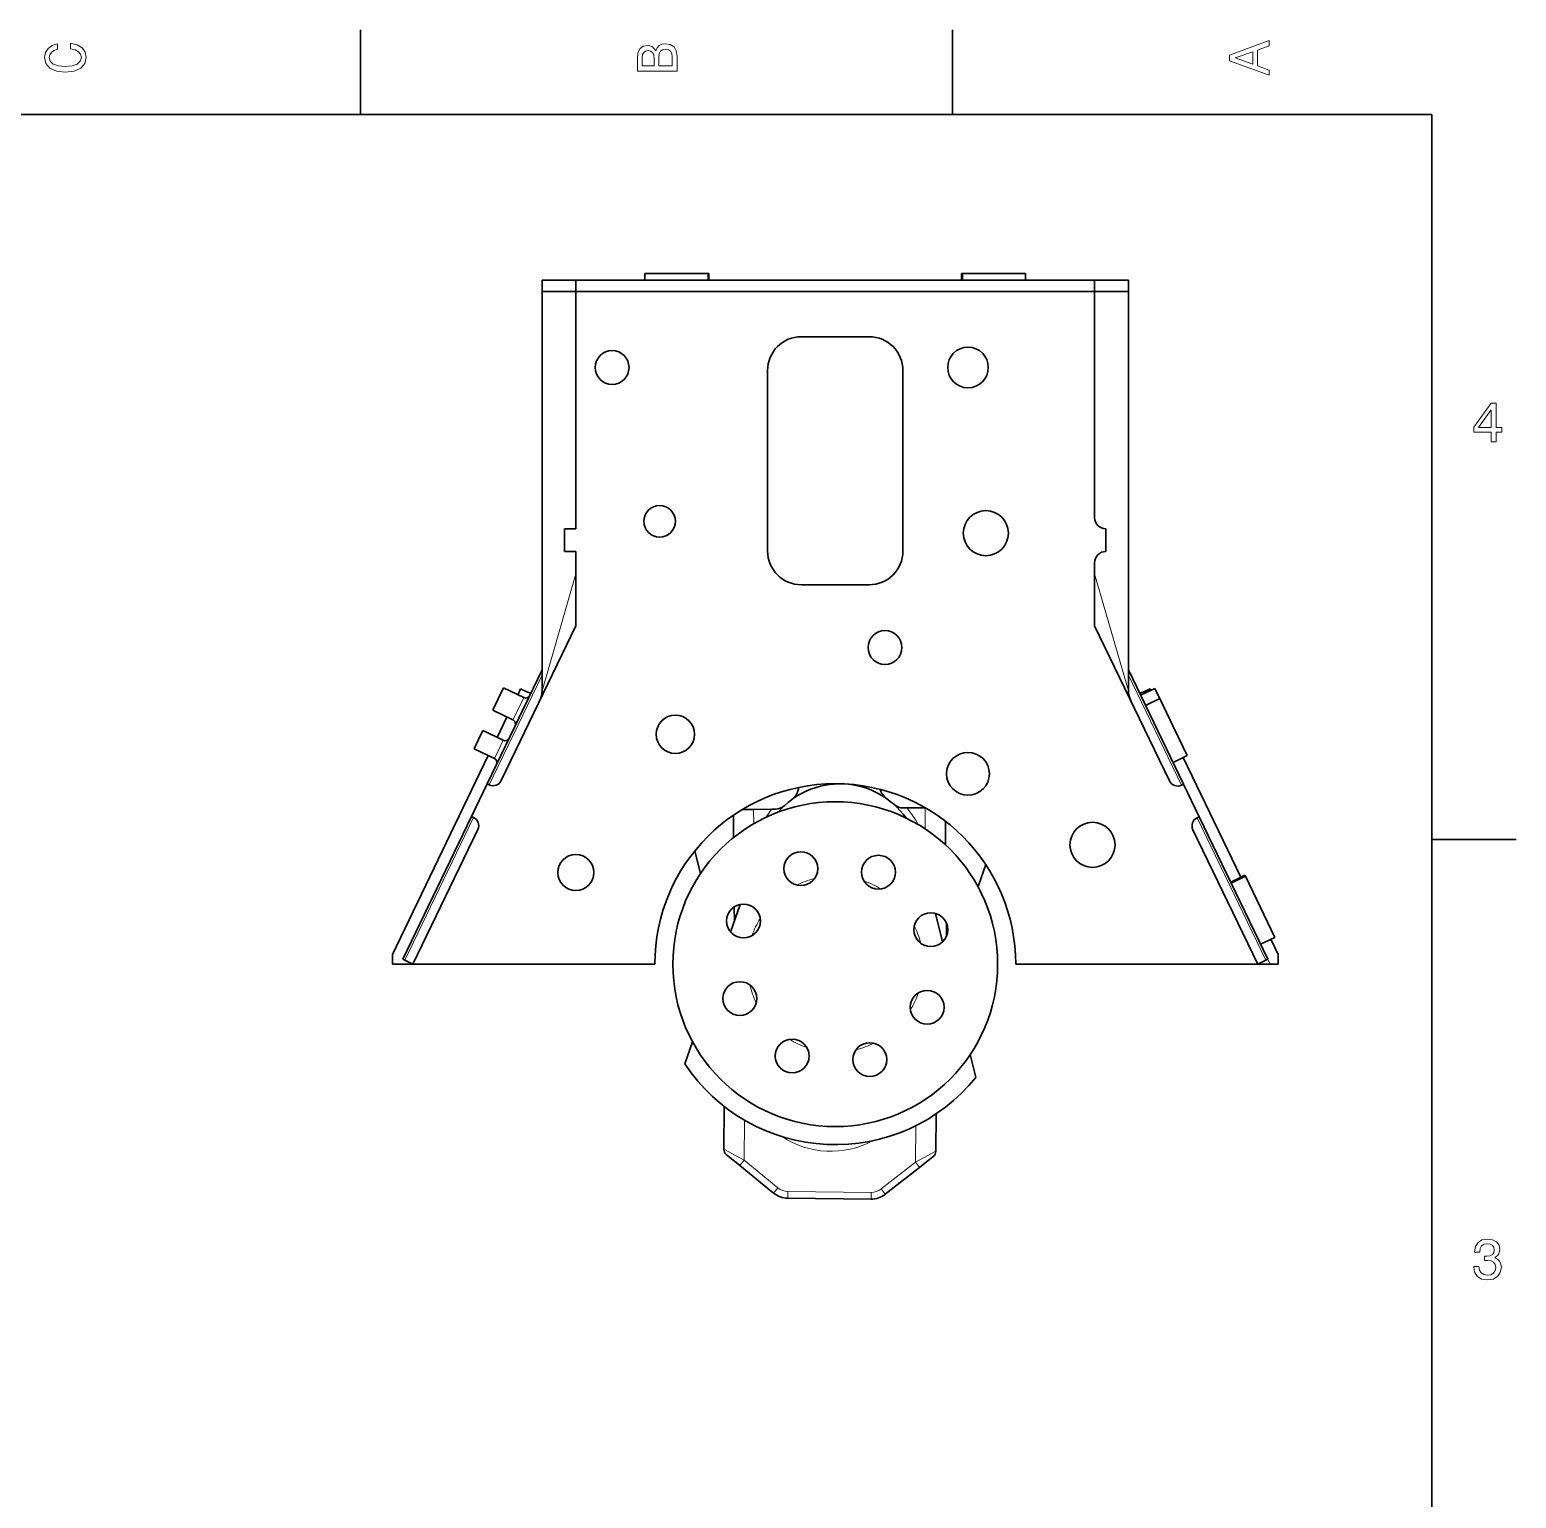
# Model space of a CAD drawing. Extents: x 0 to 420, y 0 to 297.
# Drawn here: x 285.7 to 417.5, y 164.3 to 294.5 of the extents above; entities that cross this region are included whole.
import ezdxf

# ---------------------------------------------------------------- set-up
doc = ezdxf.new("R2010")
doc.units = 0

msp = doc.modelspace()

# ---------------------------------------------------------------- linework, layer by layer
at = {"color": 7, "lineweight": 35, "ltscale": 0.1875}
for p, q in [((315, 287), (315, 294.5)), ((367.5, 287), (367.5, 294.5)), ((410, 222.7), (417.5, 222.7))]:
    msp.add_line(p, q, dxfattribs=at)
at = {"color": 7, "lineweight": 35}
for p, q in [((410, 287), (10, 287)), ((410, 10), (410, 287)), ((380.11, 272.29), (334.11, 272.29)), ((331.11, 235.9), (331.11, 271.29)), ((334.11, 271.29), (380.11, 271.29)), ((334.11, 271.29), (334.11, 250.25)), ((380.11, 271.29), (334.11, 271.29)), ((380.11, 271.29), (380.11, 251.25)), ((383.11, 235.9), (383.11, 271.29)), ((383.11, 237.74), (383.11, 271.29)), ((383.11, 237.74), (383.11, 271.29)), ((383.11, 237.74), (383.11, 271.29)), ((319.65, 211.66), (341.11, 211.66)), ((394.58, 211.66), (373.11, 211.66))]:
    msp.add_line(p, q, dxfattribs=at)
at = {"color": 7, "lineweight": 35, "ltscale": 0.139925}
for p, q in [((345.83, 272.89), (340.23, 272.89)), ((373.99, 272.89), (368.39, 272.89)), ((345.83, 272.29), (340.23, 272.29)), ((373.99, 272.29), (368.39, 272.29))]:
    msp.add_line(p, q, dxfattribs=at)
at = {"color": 7, "lineweight": 35, "ltscale": 0.015}
for p, q in [((340.23, 272.29), (340.23, 272.89)), ((345.83, 272.29), (345.83, 272.89)), ((345.91, 272.29), (345.91, 272.89)), ((368.31, 272.29), (368.31, 272.89)), ((368.39, 272.29), (368.39, 272.89)), ((373.99, 272.29), (373.99, 272.89))]:
    msp.add_line(p, q, dxfattribs=at)
at = {"color": 7, "lineweight": 35, "ltscale": 7.47681e-05}
for p, q in [((345.83, 272.89), (345.83, 272.89)), ((345.91, 272.89), (345.91, 272.89)), ((373.99, 272.89), (373.99, 272.89)), ((345.83, 272.29), (345.83, 272.29)), ((345.91, 272.29), (345.91, 272.29)), ((373.99, 272.29), (373.99, 272.29))]:
    msp.add_line(p, q, dxfattribs=at)
at = {"color": 7, "lineweight": 35, "ltscale": 0.001905}
for p, q in [((345.91, 272.89), (345.83, 272.89)), ((345.91, 272.29), (345.83, 272.29))]:
    msp.add_line(p, q, dxfattribs=at)
at = {"color": 7, "lineweight": 35, "ltscale": 0.004159}
msp.add_line((368.48, 272.89), (368.31, 272.89), dxfattribs=at)
at = {"color": 7, "lineweight": 35, "ltscale": 0.075}
for p, q in [((334.11, 272.29), (331.11, 272.29)), ((383.11, 272.29), (380.11, 272.29)), ((334.11, 271.29), (331.11, 271.29)), ((334.11, 271.29), (331.11, 271.29)), ((383.11, 271.29), (380.11, 271.29)), ((383.11, 271.29), (380.11, 271.29)), ((394.79, 216.75), (393.49, 219.45)), ((396.09, 214.04), (394.79, 216.75))]:
    msp.add_line(p, q, dxfattribs=at)
at = {"color": 7, "lineweight": 35, "ltscale": 0.025}
for p, q in [((331.11, 271.29), (331.11, 272.29)), ((334.11, 271.29), (334.11, 272.29)), ((380.11, 271.29), (380.11, 272.29)), ((383.11, 271.29), (383.11, 272.29)), ((383.11, 271.29), (383.11, 272.29)), ((383.11, 271.29), (383.11, 272.29)), ((383.11, 271.29), (383.11, 272.29)), ((334.11, 250.25), (333.11, 250.25)), ((334.11, 248.25), (333.11, 248.25))]:
    msp.add_line(p, q, dxfattribs=at)
at = {"color": 7, "lineweight": 35, "ltscale": 0.00198}
msp.add_line((368.39, 272.29), (368.31, 272.29), dxfattribs=at)
at = {"color": 7, "lineweight": 35, "ltscale": 0.15}
for p, q in [((354.11, 267.29), (360.11, 267.29)), ((360.11, 245.29), (354.11, 245.29))]:
    msp.add_line(p, q, dxfattribs=at)
at = {"color": 7, "lineweight": 35, "ltscale": 0.4}
for p, q in [((351.11, 264.29), (351.11, 248.29)), ((363.11, 248.29), (363.11, 264.29))]:
    msp.add_line(p, q, dxfattribs=at)
at = {"color": 7, "lineweight": 35, "ltscale": 0.039999}
msp.add_line((383.11, 256.62), (383.11, 258.22), dxfattribs=at)
at = {"color": 7, "lineweight": 35, "ltscale": 0.04}
msp.add_line((383.11, 255.02), (383.11, 256.62), dxfattribs=at)
at = {"color": 7, "lineweight": 35, "ltscale": 0.05}
for p, q in [((333.11, 250.25), (333.11, 248.25)), ((381.11, 250.25), (381.11, 248.25)), ((329.49, 235.29), (327.69, 236.16)), ((329.49, 235.29), (327.69, 236.16)), ((328.53, 233.31), (326.73, 234.18)), ((327.99, 233.57), (327.12, 231.77)), ((327.66, 231.51), (325.86, 232.38)), ((327.66, 231.51), (325.86, 232.38)), ((326.88, 229.89), (325.08, 230.76))]:
    msp.add_line(p, q, dxfattribs=at)
at = {"color": 7, "lineweight": 35, "ltscale": 0.164768}
msp.add_line((334.11, 248.25), (334.11, 241.66), dxfattribs=at)
at = {"color": 7, "lineweight": 35, "ltscale": 0.139768}
msp.add_line((380.11, 247.25), (380.11, 241.66), dxfattribs=at)
at = {"color": 7, "lineweight": 13, "ltscale": 0.26991}
msp.add_line((334.11, 246.27), (331.11, 235.9), dxfattribs=at)
at = {"color": 7, "lineweight": 13, "ltscale": 0.269909}
msp.add_line((380.11, 246.27), (383.11, 235.9), dxfattribs=at)
at = {"color": 7, "lineweight": 35, "ltscale": 0.381172}
msp.add_line((334.11, 241.66), (327.49, 227.93), dxfattribs=at)
at = {"color": 7, "lineweight": 35, "ltscale": 0.38195}
msp.add_line((380.11, 241.66), (386.75, 227.9), dxfattribs=at)
at = {"color": 7, "lineweight": 35, "ltscale": 0.280324}
msp.add_line((326.24, 227.64), (331.11, 237.74), dxfattribs=at)
at = {"color": 7, "lineweight": 13, "ltscale": 0.269952}
msp.add_line((326.42, 227.55), (331.11, 237.28), dxfattribs=at)
at = {"color": 7, "lineweight": 35, "ltscale": 0.281103}
msp.add_line((383.11, 237.74), (388, 227.61), dxfattribs=at)
at = {"color": 7, "lineweight": 13, "ltscale": 0.270732}
msp.add_line((383.11, 237.28), (387.82, 227.53), dxfattribs=at)
at = {"color": 7, "lineweight": 35, "ltscale": 0.0275}
for p, q in [((327.69, 236.16), (327.21, 235.17)), ((327.21, 235.17), (326.73, 234.18))]:
    msp.add_line(p, q, dxfattribs=at)
at = {"color": 7, "lineweight": 35, "ltscale": 0.014497}
msp.add_line((329.2, 236.07), (328.95, 235.55), dxfattribs=at)
at = {"color": 7, "lineweight": 35, "ltscale": 0.015455}
for p, q in [((329.76, 235.81), (329.2, 236.07)), ((384.47, 235.81), (385.03, 236.07))]:
    msp.add_line(p, q, dxfattribs=at)
at = {"color": 7, "lineweight": 35, "ltscale": 0.035}
for p, q in [((384.19, 235.5), (385.45, 236.11)), ((384.63, 234.59), (385.89, 235.2)), ((387.07, 229.55), (388.33, 230.15)), ((392.18, 218.94), (393.44, 219.55)), ((392.23, 218.84), (393.49, 219.45)), ((394.83, 213.43), (396.09, 214.04))]:
    msp.add_line(p, q, dxfattribs=at)
at = {"color": 7, "lineweight": 35, "ltscale": 0.003786}
msp.add_line((385.03, 236.07), (385.09, 235.94), dxfattribs=at)
at = {"color": 7, "lineweight": 35, "ltscale": 0.030866}
msp.add_line((385.99, 235), (385.45, 236.11), dxfattribs=at)
at = {"color": 7, "lineweight": 13, "ltscale": 0.0275}
for p, q in [((329.49, 235.29), (329.01, 234.3)), ((329.01, 234.3), (328.53, 233.31))]:
    msp.add_line(p, q, dxfattribs=at)
at = {"color": 7, "lineweight": 13, "ltscale": 0.00568}
msp.add_line((384.09, 235.71), (384.19, 235.5), dxfattribs=at)
at = {"color": 7, "lineweight": 35, "ltscale": 0.07}
for p, q in [((387.11, 232.68), (385.89, 235.2)), ((388.33, 230.15), (387.11, 232.68))]:
    msp.add_line(p, q, dxfattribs=at)
at = {"color": 7, "lineweight": 35, "ltscale": 0.0225}
for p, q in [((325.86, 232.38), (325.47, 231.57)), ((325.47, 231.57), (325.08, 230.76))]:
    msp.add_line(p, q, dxfattribs=at)
at = {"color": 7, "lineweight": 13, "ltscale": 0.0225}
for p, q in [((327.27, 230.7), (326.88, 229.89)), ((327.66, 231.51), (327.27, 230.7))]:
    msp.add_line(p, q, dxfattribs=at)
at = {"color": 7, "lineweight": 35, "ltscale": 0.488936}
msp.add_line((326.34, 230.15), (317.85, 212.53), dxfattribs=at)
at = {"color": 7, "lineweight": 13, "ltscale": 0.028625}
msp.add_line((387.07, 229.55), (387.56, 228.51), dxfattribs=at)
at = {"color": 7, "lineweight": 35, "ltscale": 0.294276}
msp.add_line((387.97, 229.98), (393.08, 219.38), dxfattribs=at)
at = {"color": 7, "lineweight": 35, "ltscale": 0.08}
for p, q in [((324.85, 224.76), (326.24, 227.64)), ((389.39, 224.73), (388, 227.61))]:
    msp.add_line(p, q, dxfattribs=at)
at = {"color": 7, "lineweight": 35, "ltscale": 0.005}
for p, q in [((326.42, 227.55), (326.24, 227.64)), ((387.82, 227.53), (388, 227.61)), ((325.03, 224.67), (324.85, 224.76)), ((389.21, 224.64), (389.39, 224.73)), ((318.93, 212.01), (318.75, 212.1)), ((395.3, 212.01), (395.48, 212.1))]:
    msp.add_line(p, q, dxfattribs=at)
at = {"color": 7, "lineweight": 35, "ltscale": 0.00798}
for p, q in [((363.46, 225.51), (363.14, 225.51)), ((351.48, 225.39), (351.8, 225.4))]:
    msp.add_line(p, q, dxfattribs=at)
at = {"color": 7, "lineweight": 35, "ltscale": 0.040333}
for p, q in [((365.07, 225.53), (363.46, 225.51)), ((349.87, 225.38), (351.48, 225.39))]:
    msp.add_line(p, q, dxfattribs=at)
at = {"color": 7, "lineweight": 35, "ltscale": 0.000630984}
msp.add_line((365.09, 225.53), (365.07, 225.53), dxfattribs=at)
at = {"color": 7, "lineweight": 13, "ltscale": 0.046929}
msp.add_line((365.07, 225.53), (365.09, 223.65), dxfattribs=at)
at = {"color": 7, "lineweight": 35, "ltscale": 0.351438}
msp.add_line((318.75, 212.1), (324.85, 224.76), dxfattribs=at)
at = {"color": 7, "lineweight": 13, "ltscale": 0.351438}
msp.add_line((318.93, 212.01), (325.03, 224.67), dxfattribs=at)
at = {"color": 7, "lineweight": 35, "ltscale": 0.049411}
msp.add_line((348.08, 224.86), (348.1, 222.89), dxfattribs=at)
at = {"color": 7, "lineweight": 35, "ltscale": 0.025405}
msp.add_line((349.87, 225.38), (348.85, 225.37), dxfattribs=at)
at = {"color": 7, "lineweight": 13, "ltscale": 0.031515}
msp.add_line((349.87, 225.38), (349.88, 224.12), dxfattribs=at)
at = {"color": 7, "lineweight": 35, "ltscale": 0.052791}
msp.add_line((366.88, 224.33), (366.9, 222.22), dxfattribs=at)
at = {"color": 7, "lineweight": 13, "ltscale": 0.350659}
msp.add_line((389.21, 224.64), (395.3, 212.01), dxfattribs=at)
at = {"color": 7, "lineweight": 35, "ltscale": 0.35066}
msp.add_line((389.39, 224.73), (395.48, 212.1), dxfattribs=at)
at = {"color": 7, "lineweight": 35, "ltscale": 0.331438}
msp.add_line((325.41, 223.6), (319.65, 211.66), dxfattribs=at)
at = {"color": 7, "lineweight": 35, "ltscale": 0.33066}
msp.add_line((388.83, 223.58), (394.58, 211.66), dxfattribs=at)
at = {"color": 7, "lineweight": 13, "ltscale": 0.135651}
msp.add_line((389.82, 223.83), (392.18, 218.94), dxfattribs=at)
at = {"color": 7, "lineweight": 35, "ltscale": 0.052036}
for p, q in [((344.65, 221.7), (345.15, 219.67)), ((343.78, 202.82), (344.46, 204.79))]:
    msp.add_line(p, q, dxfattribs=at)
at = {"color": 7, "lineweight": 35, "ltscale": 0.052038}
msp.add_line((370.45, 220.5), (369.77, 218.54), dxfattribs=at)
at = {"color": 7, "lineweight": 35, "ltscale": 0.003235}
msp.add_line((393.49, 219.43), (393.44, 219.55), dxfattribs=at)
at = {"color": 7, "lineweight": 35, "ltscale": 0.064991}
for p, q in [((347.83, 214.5), (348.69, 216.96)), ((366.62, 213.64), (365.99, 216.16))]:
    msp.add_line(p, q, dxfattribs=at)
at = {"color": 7, "lineweight": 35, "ltscale": 0.031869}
msp.add_line((348.17, 215.48), (348.16, 216.75), dxfattribs=at)
at = {"color": 7, "lineweight": 35, "ltscale": 0.026941}
msp.add_line((366.98, 214.19), (366.97, 215.27), dxfattribs=at)
at = {"color": 7, "lineweight": 35, "ltscale": 0.037145}
msp.add_line((395.73, 213.87), (396.38, 212.53), dxfattribs=at)
at = {"color": 7, "lineweight": 35, "ltscale": 0.021714}
for p, q in [((317.85, 212.53), (317.85, 211.66)), ((396.38, 212.53), (396.38, 211.66))]:
    msp.add_line(p, q, dxfattribs=at)
at = {"color": 7, "lineweight": 13, "ltscale": 0.037145}
msp.add_line((394.83, 213.43), (395.48, 212.1), dxfattribs=at)
at = {"color": 7, "lineweight": 35, "ltscale": 0.045039}
msp.add_line((317.85, 211.66), (319.65, 211.66), dxfattribs=at)
at = {"color": 7, "lineweight": 35, "ltscale": 0.02}
for p, q in [((318.93, 212.01), (319.65, 211.66)), ((395.3, 212.01), (394.58, 211.66))]:
    msp.add_line(p, q, dxfattribs=at)
at = {"color": 7, "lineweight": 35, "ltscale": 0.027753}
msp.add_line((394.58, 211.66), (395.69, 211.66), dxfattribs=at)
at = {"color": 7, "lineweight": 13, "ltscale": 0.012052}
msp.add_line((395.69, 211.66), (395.48, 212.1), dxfattribs=at)
at = {"color": 7, "lineweight": 35, "ltscale": 0.017285}
msp.add_line((396.38, 211.66), (395.69, 211.66), dxfattribs=at)
at = {"color": 7, "lineweight": 35, "ltscale": 0.052037}
msp.add_line((369.58, 201.63), (369.08, 203.65), dxfattribs=at)
at = {"color": 7, "lineweight": 35, "ltscale": 0.094877}
msp.add_line((347.23, 195.26), (347.27, 199.05), dxfattribs=at)
at = {"color": 7, "lineweight": 13, "ltscale": 0.089058}
msp.add_line((349.06, 197.84), (349.02, 194.28), dxfattribs=at)
at = {"color": 7, "lineweight": 35, "ltscale": 0.083335}
msp.add_line((366.03, 195.07), (366.06, 198.4), dxfattribs=at)
at = {"color": 7, "lineweight": 13, "ltscale": 0.080478}
msp.add_line((364.25, 197.34), (364.22, 194.12), dxfattribs=at)
at = {"color": 7, "lineweight": 13, "ltscale": 0.051}
for p, q in [((349.02, 194.28), (347.23, 195.26)), ((364.22, 194.12), (366.03, 195.07))]:
    msp.add_line(p, q, dxfattribs=at)
at = {"color": 7, "lineweight": 35, "ltscale": 0.038418}
msp.add_line((348.64, 193.81), (347.45, 194.78), dxfattribs=at)
at = {"color": 7, "lineweight": 13, "ltscale": 0.015}
for p, q in [((348.64, 193.81), (349.02, 194.28)), ((364.59, 193.65), (364.22, 194.12)), ((351.64, 191.36), (352.02, 191.83)), ((352.89, 190.91), (352.89, 191.51)), ((360.28, 190.83), (360.29, 191.43)), ((361.54, 191.26), (361.17, 191.73))]:
    msp.add_line(p, q, dxfattribs=at)
at = {"color": 7, "lineweight": 35, "ltscale": 0.096912}
msp.add_line((348.64, 193.81), (351.64, 191.36), dxfattribs=at)
at = {"color": 7, "lineweight": 13, "ltscale": 0.096911}
for p, q in [((349.02, 194.28), (352.02, 191.83)), ((364.22, 194.12), (361.17, 191.73))]:
    msp.add_line(p, q, dxfattribs=at)
at = {"color": 7, "lineweight": 35, "ltscale": 0.038419}
msp.add_line((364.59, 193.65), (365.8, 194.6), dxfattribs=at)
at = {"color": 7, "lineweight": 35, "ltscale": 0.096911}
msp.add_line((364.59, 193.65), (361.54, 191.26), dxfattribs=at)
at = {"color": 7, "lineweight": 13, "ltscale": 0.184922}
msp.add_line((360.29, 191.43), (352.89, 191.51), dxfattribs=at)
at = {"color": 7, "lineweight": 35, "ltscale": 0.184922}
msp.add_line((360.28, 190.83), (352.89, 190.91), dxfattribs=at)
at = {"color": 7, "lineweight": 13}
for points in [[(289.28, 292.82), (289.71, 292.72), (290.01, 292.55), (290.19, 292.32), (290.26, 292.05), (290.16, 291.72), (289.89, 291.46), (289.45, 291.29), (288.83, 291.23), (288.22, 291.29), (287.77, 291.46), (287.5, 291.71), (287.41, 292.05), (287.46, 292.29), (287.6, 292.49), (287.82, 292.66), (288.14, 292.77), (288.14, 293.25), (287.66, 293.09), (287.3, 292.83), (287.07, 292.47), (286.99, 292.05), (287.11, 291.51), (287.47, 291.1), (288.05, 290.84), (288.83, 290.75), (289.62, 290.84), (290.2, 291.1), (290.56, 291.51), (290.68, 292.05), (290.58, 292.51), (290.32, 292.89), (289.88, 293.16), (289.28, 293.3)], [(341.19, 292.63), (340.9, 292.98), (340.7, 293.07), (340.46, 293.1), (340.08, 293.04), (339.81, 292.84), (339.64, 292.52), (339.58, 292.08), (339.58, 290.84), (343.08, 290.84), (343.08, 292.15), (343.01, 292.62), (342.81, 292.97), (342.48, 293.19), (342.03, 293.26), (341.74, 293.22), (341.49, 293.09), (341.31, 292.9)], [(341.04, 291.98), (341.04, 291.3), (340, 291.3), (340, 292.03), (340.03, 292.3), (340.12, 292.49), (340.28, 292.61), (340.51, 292.65), (340.74, 292.6), (340.9, 292.48), (341.01, 292.27)], [(342.66, 292.1), (342.66, 291.3), (341.46, 291.3), (341.46, 292.05), (341.49, 292.37), (341.6, 292.6), (341.78, 292.73), (342.04, 292.78), (342.32, 292.73), (342.51, 292.61), (342.63, 292.39)], [(395.58, 290.47), (395.58, 290.93), (394.55, 291.3), (394.55, 292.7), (395.58, 293.06), (395.58, 293.54), (392.08, 292.26), (392.08, 291.74)], [(394.13, 291.46), (392.58, 292), (394.13, 292.54)], [(415.28, 257.97), (415.73, 257.97), (415.73, 258.83), (416.23, 258.83), (416.23, 259.24), (415.73, 259.24), (415.73, 261.39), (415.27, 261.39), (413.74, 259.28), (413.74, 258.83), (415.28, 258.83)], [(414.16, 259.24), (415.28, 260.81), (415.28, 259.24)], [(413.73, 184.87), (413.73, 184.83), (413.81, 184.35), (414.05, 183.98), (414.42, 183.75), (414.91, 183.67), (415.44, 183.75), (415.83, 183.97), (416.08, 184.33), (416.18, 184.78), (416.13, 185.08), (416.02, 185.32), (415.84, 185.51), (415.6, 185.64), (415.93, 185.92), (416.04, 186.35), (415.97, 186.74), (415.75, 187.04), (415.4, 187.23), (414.91, 187.29), (414.46, 187.21), (414.11, 186.99), (413.89, 186.64), (413.81, 186.17), (413.81, 186.13), (414.26, 186.13), (414.3, 186.45), (414.43, 186.69), (414.64, 186.83), (414.94, 186.88), (415.2, 186.84), (415.39, 186.73), (415.51, 186.56), (415.55, 186.33), (415.51, 186.08), (415.39, 185.92), (415.18, 185.81), (414.89, 185.78), (414.69, 185.79), (414.69, 185.39), (414.94, 185.4), (415.26, 185.36), (415.49, 185.23), (415.64, 185.04), (415.69, 184.78), (415.63, 184.49), (415.48, 184.27), (415.25, 184.13), (414.94, 184.09), (414.63, 184.14), (414.39, 184.29), (414.25, 184.53), (414.19, 184.87)]]:
    msp.add_lwpolyline(points, close=True, dxfattribs=at)
at = {"color": 7, "lineweight": 35}
for points in [[(329.14, 233.64), (329.21, 233.8), (329.31, 234.02), (329.36, 234.13)], [(329.36, 234.13), (329.46, 234.32), (329.55, 234.51), (329.61, 234.61)]]:
    msp.add_lwpolyline(points, dxfattribs=at)
for centre, radius in [((368.88, 264.56), 1.8), ((337.32, 264.56), 1.5), ((341.53, 250.92), 1.4), ((370.46, 249.87), 2), ((361.52, 239.73), 1.5), ((342.93, 232.04), 1.7), ((368.88, 228.54), 1.9), ((357.11, 211.66), 14.4), ((379.92, 222.24), 2), ((354.06, 220.13), 1.5), ((334.11, 219.79), 1.6), ((360.94, 219.81), 1.5), ((348.97, 215.49), 1.5), ((365.58, 214.72), 1.5), ((348.65, 208.61), 1.5), ((365.26, 207.84), 1.5), ((353.29, 203.52), 1.5), ((360.17, 203.2), 1.5)]:
    msp.add_circle(centre, radius, dxfattribs=at)
for centre, radius, start, end in [((354.11, 264.29), 3, 90, 180), ((360.11, 264.29), 3, 0, 90), ((381.11, 251.25), 1, 180, 270), ((354.11, 248.29), 3, 180, 270), ((360.11, 248.29), 3, 270, 360), ((381.11, 247.25), 1, 90, 180), ((329.66, 235.65), 0.4, 244.2611, 334.2611), ((329.66, 235.65), 0.4, 244.2611, 334.2611), ((330.19, 236.71), 1, 244.2618, 266.7074), ((329.11, 235.9), 2, 334.3743, 360), ((385.11, 235.9), 2, 180, 205.7389), ((384.04, 236.71), 1, 273.2926, 295.7382), ((328.36, 232.95), 0.4, 334.2611, 64.2611), ((327.84, 231.87), 0.4, 244.2611, 334.2611), ((327.84, 231.87), 0.4, 244.2611, 334.2611), ((326.71, 229.53), 0.4, 334.2611, 64.2611), ((326.77, 228.28), 0.8, 244.2611, 334.2611), ((357.11, 211.66), 16, 0, 180), ((357.52, 220.45), 7.2, 87.5029, 139.3147), ((352.28, 227.52), 1.6, 306.5467, 353.0779), ((357.52, 220.45), 7.2, 35.3873, 87.199), ((362.62, 227.63), 1.6, 196.9209, 234.6115), ((387.47, 228.25), 0.8, 205.7389, 295.7389), ((351.79, 226.6), 1.2, 270.5791, 313.0097), ((363.13, 226.71), 1.2, 228.1485, 270.5791), ((324.69, 223.95), 0.8, 334.2611, 64.2611), ((389.55, 223.92), 0.8, 115.7389, 205.7389), ((357.11, 211.66), 16, 213.5352, 321.1669), ((347.83, 195.25), 0.6, 179.4207, 230.7613), ((365.43, 195.07), 0.6, 308.0806, 359.421), ((352.91, 192.91), 2, 230.7611, 269.4209), ((360.3, 192.83), 2, 269.4209, 308.0807)]:
    msp.add_arc(centre, radius, start, end, dxfattribs=at)
at = {"color": 7, "lineweight": 13}
for centre, radius, start, end in [((357.52, 220.45), 7.8, 27.5631, 40.4474), ((357.52, 220.45), 7.8, 140.7107, 147.1388), ((357.11, 211.66), 7.8, 103.6935, 116.0087), ((357.11, 211.66), 7.8, 58.6935, 71.0087), ((357.11, 211.66), 7.8, 148.6936, 161.0086), ((357.11, 211.66), 7.8, 13.6934, 26.0086), ((357.11, 211.66), 7.8, 193.6936, 206.0085), ((357.11, 211.66), 7.8, 328.6934, 341.0085), ((357.11, 211.66), 7.8, 238.6936, 251.0084), ((357.11, 211.66), 7.8, 283.6935, 296.0084), ((356.71, 202.87), 7.8, 236.3904, 298.3117), ((352.91, 192.91), 1.4, 230.7611, 269.4209), ((360.3, 192.83), 1.4, 269.4209, 308.0807)]:
    msp.add_arc(centre, radius, start, end, dxfattribs=at)

doc.saveas('drawing.dxf')
